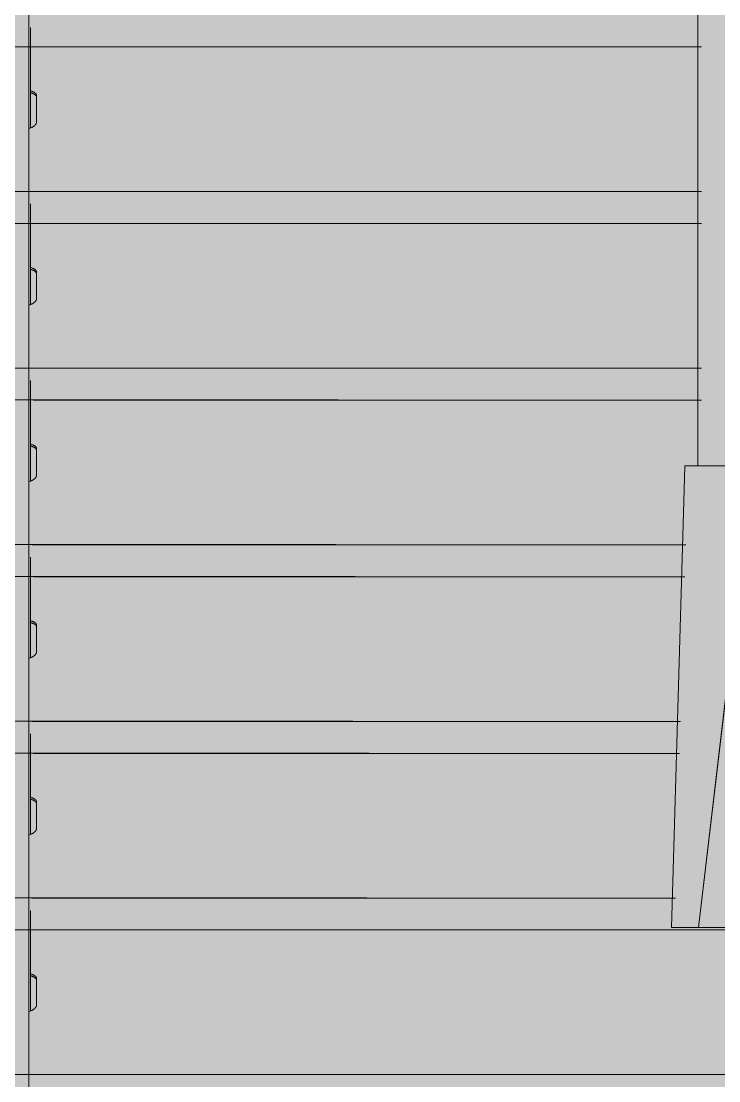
# Model space of a CAD drawing. Header units: millimetres. Extents: x 126 to 12547, y 1644 to 26714.
# Drawn here: x 1104.1 to 1153.5, y 25783.6 to 25858.6 of the extents above; entities that cross this region are included whole.
import ezdxf

# ---------------------------------------------------------------- set-up
doc = ezdxf.new("R2010")
doc.units = ezdxf.units.MM
doc.layers.add('cono piramide', color=4, linetype='Continuous')
for name, color, linetype, lineweight in [('F_ARREDI_pareti', 1, 'Continuous', 0), ('F_INFISSI', 4, 'Continuous', 5), ('F_MINERAL WALL', 6, 'Continuous', 5), ('F_Tendaggio', 252, 'Continuous', 5), ('F_VETRO', 140, 'Continuous', 5)]:
    doc.layers.add(name, color=color, linetype=linetype, lineweight=lineweight)

# ---------------------------------------------------------------- blocks, each defined once
blk = doc.blocks.new('TENDAGGIO_infisso piccolo_prospetto_fronte')
at = {"layer": 'F_Tendaggio'}
for p, q in [((734470.24, 513954.252), (734711.824, 513954.252)), ((734470.079, 513944.012), (734711.663, 513944.012)), ((734472.231, 513941.754), (734713.816, 513941.754)), ((734472.07, 513931.514), (734713.655, 513931.514)), ((734473.821, 513929.256), (734715.405, 513929.256)), ((734473.66, 513919.016), (734715.244, 513919.016)), ((734475.031, 513916.759), (734716.616, 513916.759)), ((734474.87, 513906.518), (734716.455, 513906.518)), ((734476.03, 513904.261), (734717.614, 513904.261)), ((734475.869, 513894.021), (734717.453, 513894.021)), ((734476.426, 513891.763), (734718.01, 513891.763)), ((734476.265, 513881.523), (734717.849, 513881.523))]:
    blk.add_line(p, q, dxfattribs=at)
for points in [[(734740.892, 513924.602), (734740.892, 514126.389)], [(734693.523, 513364.895), (734693.523, 514024.902)], [(734693.629, 513955.623), (734693.629, 513948.501)], [(734741.141, 513954.239), (734693.877, 513954.239)], [(734693.629, 513951.132), (734693.677, 513951.117), (734693.724, 513951.101), (734693.763, 513951.087), (734693.782, 513951.079), (734693.8, 513951.071), (734693.818, 513951.064), (734693.835, 513951.055), (734693.851, 513951.047), (734693.867, 513951.039), (734693.883, 513951.03), (734693.897, 513951.022), (734693.912, 513951.013), (734693.925, 513951.004), (734693.938, 513950.995), (734693.951, 513950.986), (734693.963, 513950.976), (734693.974, 513950.967), (734693.979, 513950.962), (734693.984, 513950.957), (734693.989, 513950.952), (734693.994, 513950.947), (734693.999, 513950.943), (734694.003, 513950.938), (734694.008, 513950.933), (734694.012, 513950.928), (734694.016, 513950.923), (734694.02, 513950.918), (734694.023, 513950.913), (734694.027, 513950.908), (734694.03, 513950.903), (734694.033, 513950.898), (734694.036, 513950.893), (734694.039, 513950.888), (734694.042, 513950.882), (734694.044, 513950.877), (734694.047, 513950.872), (734694.049, 513950.867), (734694.051, 513950.862), (734694.053, 513950.857), (734694.054, 513950.851), (734694.056, 513950.846), (734694.057, 513950.841), (734694.058, 513950.836), (734694.059, 513950.83), (734694.06, 513950.825), (734694.061, 513950.82), (734694.061, 513950.815), (734694.061, 513950.809), (734694.061, 513948.935)], [(734694.061, 513950.673), (734694.061, 513950.679), (734694.061, 513950.685), (734694.06, 513950.691), (734694.06, 513950.697), (734694.059, 513950.703), (734694.057, 513950.709), (734694.056, 513950.715), (734694.054, 513950.721), (734694.052, 513950.727), (734694.05, 513950.733), (734694.048, 513950.738), (734694.046, 513950.744), (734694.043, 513950.75), (734694.04, 513950.755), (734694.037, 513950.76), (734694.034, 513950.765), (734694.031, 513950.771), (734694.027, 513950.777), (734694.023, 513950.782), (734694.019, 513950.788), (734694.015, 513950.793), (734694.01, 513950.799), (734694.006, 513950.804), (734694.001, 513950.81), (734693.996, 513950.815), (734693.99, 513950.82), (734693.985, 513950.826), (734693.979, 513950.831), (734693.973, 513950.836), (734693.967, 513950.841), (734693.961, 513950.847), (734693.955, 513950.852), (734693.941, 513950.862), (734693.927, 513950.872), (734693.912, 513950.882), (734693.896, 513950.892), (734693.88, 513950.901), (734693.862, 513950.91), (734693.844, 513950.92), (734693.826, 513950.929), (734693.802, 513950.939), (734693.778, 513950.95), (734693.753, 513950.959), (734693.729, 513950.969), (734693.704, 513950.977), (734693.679, 513950.986), (734693.654, 513950.993), (734693.629, 513951.001)], [(734694.061, 513948.935), (734694.061, 513948.93), (734694.061, 513948.924), (734694.061, 513948.919), (734694.061, 513948.913), (734694.06, 513948.908), (734694.059, 513948.903), (734694.059, 513948.897), (734694.058, 513948.892), (734694.057, 513948.886), (734694.056, 513948.881), (734694.055, 513948.876), (734694.053, 513948.87), (734694.052, 513948.865), (734694.05, 513948.86), (734694.049, 513948.854), (734694.047, 513948.849), (734694.045, 513948.843), (734694.043, 513948.838), (734694.041, 513948.833), (734694.039, 513948.828), (734694.037, 513948.822), (734694.034, 513948.817), (734694.029, 513948.806), (734694.024, 513948.796), (734694.018, 513948.785), (734694.011, 513948.775), (734694.004, 513948.765), (734693.997, 513948.754), (734693.989, 513948.744), (734693.981, 513948.734), (734693.973, 513948.724), (734693.964, 513948.714), (734693.954, 513948.704), (734693.945, 513948.694), (734693.935, 513948.684), (734693.924, 513948.674), (734693.913, 513948.665), (734693.902, 513948.655), (734693.89, 513948.646), (734693.878, 513948.636), (734693.865, 513948.627), (734693.852, 513948.618), (734693.839, 513948.609), (734693.822, 513948.598), (734693.805, 513948.588), (734693.788, 513948.577), (734693.77, 513948.567), (734693.752, 513948.557), (734693.733, 513948.548), (734693.714, 513948.538), (734693.694, 513948.529), (734693.654, 513948.512), (734693.612, 513948.495), (734693.568, 513948.479), (734693.523, 513948.464)], [(734693.772, 513943.998), (734741.141, 513943.998)], [(734693.629, 513943.126), (734693.629, 513936.004)], [(734741.141, 513941.741), (734693.877, 513941.741)], [(734693.629, 513938.634), (734693.677, 513938.619), (734693.724, 513938.604), (734693.763, 513938.589), (734693.782, 513938.581), (734693.8, 513938.574), (734693.818, 513938.566), (734693.835, 513938.558), (734693.851, 513938.55), (734693.867, 513938.541), (734693.883, 513938.533), (734693.897, 513938.524), (734693.912, 513938.515), (734693.925, 513938.506), (734693.938, 513938.497), (734693.951, 513938.488), (734693.963, 513938.478), (734693.974, 513938.469), (734693.979, 513938.464), (734693.984, 513938.459), (734693.989, 513938.455), (734693.994, 513938.45), (734693.999, 513938.445), (734694.003, 513938.44), (734694.008, 513938.435), (734694.012, 513938.43), (734694.016, 513938.425), (734694.02, 513938.42), (734694.023, 513938.415), (734694.027, 513938.41), (734694.03, 513938.405), (734694.033, 513938.4), (734694.036, 513938.395), (734694.039, 513938.39), (734694.042, 513938.385), (734694.044, 513938.38), (734694.047, 513938.374), (734694.049, 513938.369), (734694.051, 513938.364), (734694.053, 513938.359), (734694.054, 513938.354), (734694.056, 513938.348), (734694.057, 513938.343), (734694.058, 513938.338), (734694.059, 513938.333), (734694.06, 513938.327), (734694.061, 513938.322), (734694.061, 513938.317), (734694.061, 513938.312), (734694.061, 513936.437)], [(734694.061, 513938.176), (734694.061, 513938.182), (734694.061, 513938.188), (734694.06, 513938.194), (734694.06, 513938.2), (734694.059, 513938.206), (734694.057, 513938.212), (734694.056, 513938.218), (734694.054, 513938.223), (734694.052, 513938.229), (734694.05, 513938.235), (734694.048, 513938.241), (734694.046, 513938.246), (734694.043, 513938.252), (734694.04, 513938.257), (734694.037, 513938.262), (734694.034, 513938.268), (734694.031, 513938.273), (734694.027, 513938.279), (734694.023, 513938.284), (734694.019, 513938.29), (734694.015, 513938.295), (734694.01, 513938.301), (734694.006, 513938.306), (734694.001, 513938.312), (734693.996, 513938.317), (734693.99, 513938.323), (734693.985, 513938.328), (734693.979, 513938.333), (734693.973, 513938.338), (734693.967, 513938.344), (734693.961, 513938.349), (734693.955, 513938.354), (734693.941, 513938.364), (734693.927, 513938.374), (734693.912, 513938.384), (734693.896, 513938.394), (734693.88, 513938.403), (734693.862, 513938.413), (734693.844, 513938.422), (734693.826, 513938.431), (734693.802, 513938.442), (734693.778, 513938.452), (734693.753, 513938.462), (734693.729, 513938.471), (734693.704, 513938.48), (734693.679, 513938.488), (734693.654, 513938.496), (734693.629, 513938.503)], [(734694.061, 513936.437), (734694.061, 513936.432), (734694.061, 513936.427), (734694.061, 513936.421), (734694.061, 513936.416), (734694.06, 513936.41), (734694.059, 513936.405), (734694.059, 513936.399), (734694.058, 513936.394), (734694.057, 513936.389), (734694.056, 513936.383), (734694.055, 513936.378), (734694.053, 513936.373), (734694.052, 513936.367), (734694.05, 513936.362), (734694.049, 513936.356), (734694.047, 513936.351), (734694.045, 513936.346), (734694.043, 513936.34), (734694.041, 513936.335), (734694.039, 513936.33), (734694.037, 513936.324), (734694.034, 513936.319), (734694.029, 513936.309), (734694.024, 513936.298), (734694.018, 513936.288), (734694.011, 513936.277), (734694.004, 513936.267), (734693.997, 513936.257), (734693.989, 513936.246), (734693.981, 513936.236), (734693.973, 513936.226), (734693.964, 513936.216), (734693.954, 513936.206), (734693.945, 513936.196), (734693.935, 513936.186), (734693.924, 513936.176), (734693.913, 513936.167), (734693.902, 513936.157), (734693.89, 513936.148), (734693.878, 513936.138), (734693.865, 513936.129), (734693.852, 513936.12), (734693.839, 513936.111), (734693.822, 513936.1), (734693.805, 513936.09), (734693.788, 513936.08), (734693.77, 513936.069), (734693.752, 513936.06), (734693.733, 513936.05), (734693.714, 513936.041), (734693.694, 513936.032), (734693.654, 513936.014), (734693.612, 513935.997), (734693.568, 513935.981), (734693.523, 513935.967)], [(734693.772, 513931.501), (734741.141, 513931.501)], [(734693.629, 513930.628), (734693.629, 513923.506)], [(734741.141, 513929.243), (734693.877, 513929.243)], [(734693.629, 513926.136), (734693.677, 513926.122), (734693.724, 513926.106), (734693.763, 513926.091), (734693.782, 513926.084), (734693.8, 513926.076), (734693.818, 513926.068), (734693.835, 513926.06), (734693.851, 513926.052), (734693.867, 513926.043), (734693.883, 513926.035), (734693.897, 513926.026), (734693.912, 513926.017), (734693.925, 513926.008), (734693.938, 513925.999), (734693.951, 513925.99), (734693.963, 513925.981), (734693.974, 513925.971), (734693.979, 513925.966), (734693.984, 513925.962), (734693.989, 513925.957), (734693.994, 513925.952), (734693.999, 513925.947), (734694.003, 513925.942), (734694.008, 513925.937), (734694.012, 513925.932), (734694.016, 513925.927), (734694.02, 513925.922), (734694.023, 513925.917), (734694.027, 513925.912), (734694.03, 513925.907), (734694.033, 513925.902), (734694.036, 513925.897), (734694.039, 513925.892), (734694.042, 513925.887), (734694.044, 513925.882), (734694.047, 513925.877), (734694.049, 513925.871), (734694.051, 513925.866), (734694.053, 513925.861), (734694.054, 513925.856), (734694.056, 513925.851), (734694.057, 513925.845), (734694.058, 513925.84), (734694.059, 513925.835), (734694.06, 513925.83), (734694.061, 513925.824), (734694.061, 513925.819), (734694.061, 513925.814), (734694.061, 513923.94)], [(734694.061, 513925.678), (734694.061, 513925.684), (734694.061, 513925.69), (734694.06, 513925.696), (734694.06, 513925.702), (734694.059, 513925.708), (734694.057, 513925.714), (734694.056, 513925.72), (734694.054, 513925.726), (734694.052, 513925.732), (734694.05, 513925.737), (734694.048, 513925.743), (734694.046, 513925.749), (734694.043, 513925.754), (734694.04, 513925.759), (734694.037, 513925.765), (734694.034, 513925.77), (734694.031, 513925.775), (734694.027, 513925.781), (734694.023, 513925.787), (734694.019, 513925.792), (734694.015, 513925.798), (734694.01, 513925.803), (734694.006, 513925.809), (734694.001, 513925.814), (734693.996, 513925.819), (734693.99, 513925.825), (734693.985, 513925.83), (734693.979, 513925.835), (734693.973, 513925.841), (734693.967, 513925.846), (734693.961, 513925.851), (734693.955, 513925.856), (734693.941, 513925.866), (734693.927, 513925.876), (734693.912, 513925.886), (734693.896, 513925.896), (734693.88, 513925.906), (734693.862, 513925.915), (734693.844, 513925.924), (734693.826, 513925.933), (734693.802, 513925.944), (734693.778, 513925.954), (734693.753, 513925.964), (734693.729, 513925.973), (734693.704, 513925.982), (734693.679, 513925.99), (734693.654, 513925.998), (734693.629, 513926.005)], [(734694.061, 513923.94), (734694.061, 513923.934), (734694.061, 513923.929), (734694.061, 513923.923), (734694.061, 513923.918), (734694.06, 513923.913), (734694.059, 513923.907), (734694.059, 513923.902), (734694.058, 513923.896), (734694.057, 513923.891), (734694.056, 513923.886), (734694.055, 513923.88), (734694.053, 513923.875), (734694.052, 513923.869), (734694.05, 513923.864), (734694.049, 513923.859), (734694.047, 513923.853), (734694.045, 513923.848), (734694.043, 513923.843), (734694.041, 513923.837), (734694.039, 513923.832), (734694.037, 513923.827), (734694.034, 513923.821), (734694.029, 513923.811), (734694.024, 513923.8), (734694.018, 513923.79), (734694.011, 513923.779), (734694.004, 513923.769), (734693.997, 513923.759), (734693.989, 513923.749), (734693.981, 513923.738), (734693.973, 513923.728), (734693.964, 513923.718), (734693.954, 513923.708), (734693.945, 513923.698), (734693.935, 513923.688), (734693.924, 513923.679), (734693.913, 513923.669), (734693.902, 513923.66), (734693.89, 513923.65), (734693.878, 513923.641), (734693.865, 513923.631), (734693.852, 513923.622), (734693.839, 513923.613), (734693.822, 513923.602), (734693.805, 513923.592), (734693.788, 513923.582), (734693.77, 513923.572), (734693.752, 513923.562), (734693.733, 513923.552), (734693.714, 513923.543), (734693.694, 513923.534), (734693.654, 513923.516), (734693.612, 513923.499), (734693.568, 513923.484), (734693.523, 513923.469)], [(734739.969, 513924.558), (734739.009, 513891.915)], [(734739.971, 513924.602), (734739.969, 513924.558)], [(734739.971, 513924.602), (734744.767, 513924.602)], [(734744.788, 513924.602), (734740.936, 513891.915)], [(734740.936, 513891.915), (734744.777, 513924.602)], [(734693.772, 513919.003), (734740.029, 513919.003)], [(734693.629, 513918.13), (734693.629, 513911.008)], [(734739.962, 513916.746), (734693.877, 513916.746)], [(734693.629, 513913.638), (734693.677, 513913.624), (734693.724, 513913.608), (734693.763, 513913.594), (734693.782, 513913.586), (734693.8, 513913.578), (734693.818, 513913.57), (734693.835, 513913.562), (734693.851, 513913.554), (734693.867, 513913.546), (734693.883, 513913.537), (734693.897, 513913.528), (734693.912, 513913.52), (734693.925, 513913.511), (734693.938, 513913.502), (734693.951, 513913.492), (734693.963, 513913.483), (734693.974, 513913.474), (734693.979, 513913.469), (734693.984, 513913.464), (734693.989, 513913.459), (734693.994, 513913.454), (734693.999, 513913.449), (734694.003, 513913.444), (734694.008, 513913.44), (734694.012, 513913.435), (734694.016, 513913.43), (734694.02, 513913.425), (734694.023, 513913.42), (734694.027, 513913.415), (734694.03, 513913.41), (734694.033, 513913.404), (734694.036, 513913.399), (734694.039, 513913.394), (734694.042, 513913.389), (734694.044, 513913.384), (734694.047, 513913.379), (734694.049, 513913.374), (734694.051, 513913.369), (734694.053, 513913.363), (734694.054, 513913.358), (734694.056, 513913.353), (734694.057, 513913.348), (734694.058, 513913.342), (734694.059, 513913.337), (734694.06, 513913.332), (734694.061, 513913.327), (734694.061, 513913.321), (734694.061, 513913.316), (734694.061, 513911.442)], [(734694.061, 513913.18), (734694.061, 513913.186), (734694.061, 513913.192), (734694.06, 513913.198), (734694.06, 513913.204), (734694.059, 513913.21), (734694.057, 513913.216), (734694.056, 513913.222), (734694.054, 513913.228), (734694.052, 513913.234), (734694.05, 513913.24), (734694.048, 513913.245), (734694.046, 513913.251), (734694.043, 513913.256), (734694.04, 513913.262), (734694.037, 513913.267), (734694.034, 513913.272), (734694.031, 513913.278), (734694.027, 513913.283), (734694.023, 513913.289), (734694.019, 513913.294), (734694.015, 513913.3), (734694.01, 513913.305), (734694.006, 513913.311), (734694.001, 513913.316), (734693.996, 513913.322), (734693.99, 513913.327), (734693.985, 513913.332), (734693.979, 513913.338), (734693.973, 513913.343), (734693.967, 513913.348), (734693.961, 513913.353), (734693.955, 513913.358), (734693.941, 513913.369), (734693.927, 513913.379), (734693.912, 513913.389), (734693.896, 513913.398), (734693.88, 513913.408), (734693.862, 513913.417), (734693.844, 513913.426), (734693.826, 513913.435), (734693.802, 513913.446), (734693.778, 513913.456), (734693.753, 513913.466), (734693.729, 513913.475), (734693.704, 513913.484), (734693.679, 513913.492), (734693.654, 513913.5), (734693.629, 513913.507)], [(734694.061, 513911.442), (734694.061, 513911.436), (734694.061, 513911.431), (734694.061, 513911.426), (734694.061, 513911.42), (734694.06, 513911.415), (734694.059, 513911.409), (734694.059, 513911.404), (734694.058, 513911.399), (734694.057, 513911.393), (734694.056, 513911.388), (734694.055, 513911.382), (734694.053, 513911.377), (734694.052, 513911.372), (734694.05, 513911.366), (734694.049, 513911.361), (734694.047, 513911.356), (734694.045, 513911.35), (734694.043, 513911.345), (734694.041, 513911.34), (734694.039, 513911.334), (734694.037, 513911.329), (734694.034, 513911.324), (734694.029, 513911.313), (734694.024, 513911.303), (734694.018, 513911.292), (734694.011, 513911.282), (734694.004, 513911.271), (734693.997, 513911.261), (734693.989, 513911.251), (734693.981, 513911.241), (734693.973, 513911.231), (734693.964, 513911.22), (734693.954, 513911.21), (734693.945, 513911.201), (734693.935, 513911.191), (734693.924, 513911.181), (734693.913, 513911.171), (734693.902, 513911.162), (734693.89, 513911.152), (734693.878, 513911.143), (734693.865, 513911.134), (734693.852, 513911.124), (734693.839, 513911.115), (734693.822, 513911.105), (734693.805, 513911.094), (734693.788, 513911.084), (734693.77, 513911.074), (734693.752, 513911.064), (734693.733, 513911.055), (734693.714, 513911.045), (734693.694, 513911.036), (734693.654, 513911.018), (734693.612, 513911.002), (734693.568, 513910.986), (734693.523, 513910.971)], [(734693.772, 513906.505), (734739.661, 513906.505)], [(734693.629, 513905.632), (734693.629, 513898.511)], [(734739.595, 513904.248), (734693.877, 513904.248)], [(734693.629, 513901.141), (734693.677, 513901.126), (734693.724, 513901.11), (734693.763, 513901.096), (734693.782, 513901.088), (734693.8, 513901.081), (734693.818, 513901.073), (734693.835, 513901.065), (734693.851, 513901.056), (734693.867, 513901.048), (734693.883, 513901.039), (734693.897, 513901.031), (734693.912, 513901.022), (734693.925, 513901.013), (734693.938, 513901.004), (734693.951, 513900.995), (734693.963, 513900.985), (734693.974, 513900.976), (734693.979, 513900.971), (734693.984, 513900.966), (734693.989, 513900.961), (734693.994, 513900.957), (734693.999, 513900.952), (734694.003, 513900.947), (734694.008, 513900.942), (734694.012, 513900.937), (734694.016, 513900.932), (734694.02, 513900.927), (734694.023, 513900.922), (734694.027, 513900.917), (734694.03, 513900.912), (734694.033, 513900.907), (734694.036, 513900.902), (734694.039, 513900.897), (734694.042, 513900.891), (734694.044, 513900.886), (734694.047, 513900.881), (734694.049, 513900.876), (734694.051, 513900.871), (734694.053, 513900.866), (734694.054, 513900.86), (734694.056, 513900.855), (734694.057, 513900.85), (734694.058, 513900.845), (734694.059, 513900.839), (734694.06, 513900.834), (734694.061, 513900.829), (734694.061, 513900.824), (734694.061, 513900.818), (734694.061, 513898.944)], [(734694.061, 513900.682), (734694.061, 513900.688), (734694.061, 513900.694), (734694.06, 513900.7), (734694.06, 513900.706), (734694.059, 513900.712), (734694.057, 513900.718), (734694.056, 513900.724), (734694.054, 513900.73), (734694.052, 513900.736), (734694.05, 513900.742), (734694.048, 513900.748), (734694.046, 513900.753), (734694.043, 513900.759), (734694.04, 513900.764), (734694.037, 513900.769), (734694.034, 513900.774), (734694.031, 513900.78), (734694.027, 513900.786), (734694.023, 513900.791), (734694.019, 513900.797), (734694.015, 513900.802), (734694.01, 513900.808), (734694.006, 513900.813), (734694.001, 513900.819), (734693.996, 513900.824), (734693.99, 513900.829), (734693.985, 513900.835), (734693.979, 513900.84), (734693.973, 513900.845), (734693.967, 513900.85), (734693.961, 513900.856), (734693.955, 513900.861), (734693.941, 513900.871), (734693.927, 513900.881), (734693.912, 513900.891), (734693.896, 513900.901), (734693.88, 513900.91), (734693.862, 513900.92), (734693.844, 513900.929), (734693.826, 513900.938), (734693.802, 513900.948), (734693.778, 513900.959), (734693.753, 513900.968), (734693.729, 513900.978), (734693.704, 513900.986), (734693.679, 513900.995), (734693.654, 513901.002), (734693.629, 513901.01)], [(734694.061, 513898.944), (734694.061, 513898.939), (734694.061, 513898.933), (734694.061, 513898.928), (734694.061, 513898.922), (734694.06, 513898.917), (734694.059, 513898.912), (734694.059, 513898.906), (734694.058, 513898.901), (734694.057, 513898.895), (734694.056, 513898.89), (734694.055, 513898.885), (734694.053, 513898.879), (734694.052, 513898.874), (734694.05, 513898.869), (734694.049, 513898.863), (734694.047, 513898.858), (734694.045, 513898.853), (734694.043, 513898.847), (734694.041, 513898.842), (734694.039, 513898.837), (734694.037, 513898.831), (734694.034, 513898.826), (734694.029, 513898.815), (734694.024, 513898.805), (734694.018, 513898.794), (734694.011, 513898.784), (734694.004, 513898.774), (734693.997, 513898.763), (734693.989, 513898.753), (734693.981, 513898.743), (734693.973, 513898.733), (734693.964, 513898.723), (734693.954, 513898.713), (734693.945, 513898.703), (734693.935, 513898.693), (734693.924, 513898.683), (734693.913, 513898.674), (734693.902, 513898.664), (734693.89, 513898.655), (734693.878, 513898.645), (734693.865, 513898.636), (734693.852, 513898.627), (734693.839, 513898.618), (734693.822, 513898.607), (734693.805, 513898.597), (734693.788, 513898.586), (734693.77, 513898.576), (734693.752, 513898.566), (734693.733, 513898.557), (734693.714, 513898.547), (734693.694, 513898.538), (734693.654, 513898.521), (734693.612, 513898.504), (734693.568, 513898.488), (734693.523, 513898.473)], [(734693.772, 513894.008), (734739.294, 513894.008)], [(734693.629, 513893.135), (734693.629, 513886.013)], [(734793.741, 513891.75), (734687.498, 513891.75)], [(734739.009, 513891.915), (734740.936, 513891.915)], [(734748.619, 513891.915), (734740.936, 513891.915)], [(734693.629, 513888.643), (734693.677, 513888.628), (734693.724, 513888.613), (734693.763, 513888.598), (734693.782, 513888.591), (734693.8, 513888.583), (734693.818, 513888.575), (734693.835, 513888.567), (734693.851, 513888.559), (734693.867, 513888.55), (734693.883, 513888.542), (734693.897, 513888.533), (734693.912, 513888.524), (734693.925, 513888.515), (734693.938, 513888.506), (734693.951, 513888.497), (734693.963, 513888.488), (734693.974, 513888.478), (734693.979, 513888.473), (734693.984, 513888.468), (734693.989, 513888.464), (734693.994, 513888.459), (734693.999, 513888.454), (734694.003, 513888.449), (734694.008, 513888.444), (734694.012, 513888.439), (734694.016, 513888.434), (734694.02, 513888.429), (734694.023, 513888.424), (734694.027, 513888.419), (734694.03, 513888.414), (734694.033, 513888.409), (734694.036, 513888.404), (734694.039, 513888.399), (734694.042, 513888.394), (734694.044, 513888.389), (734694.047, 513888.383), (734694.049, 513888.378), (734694.051, 513888.373), (734694.053, 513888.368), (734694.054, 513888.363), (734694.056, 513888.357), (734694.057, 513888.352), (734694.058, 513888.347), (734694.059, 513888.342), (734694.06, 513888.336), (734694.061, 513888.331), (734694.061, 513888.326), (734694.061, 513888.321), (734694.061, 513886.446)], [(734694.061, 513888.185), (734694.061, 513888.191), (734694.061, 513888.197), (734694.06, 513888.203), (734694.06, 513888.209), (734694.059, 513888.215), (734694.057, 513888.221), (734694.056, 513888.227), (734694.054, 513888.232), (734694.052, 513888.238), (734694.05, 513888.244), (734694.048, 513888.25), (734694.046, 513888.255), (734694.043, 513888.261), (734694.04, 513888.266), (734694.037, 513888.272), (734694.034, 513888.277), (734694.031, 513888.282), (734694.027, 513888.288), (734694.023, 513888.293), (734694.019, 513888.299), (734694.015, 513888.304), (734694.01, 513888.31), (734694.006, 513888.315), (734694.001, 513888.321), (734693.996, 513888.326), (734693.99, 513888.332), (734693.985, 513888.337), (734693.979, 513888.342), (734693.973, 513888.347), (734693.967, 513888.353), (734693.961, 513888.358), (734693.955, 513888.363), (734693.941, 513888.373), (734693.927, 513888.383), (734693.912, 513888.393), (734693.896, 513888.403), (734693.88, 513888.412), (734693.862, 513888.422), (734693.844, 513888.431), (734693.826, 513888.44), (734693.802, 513888.451), (734693.778, 513888.461), (734693.753, 513888.471), (734693.729, 513888.48), (734693.704, 513888.489), (734693.679, 513888.497), (734693.654, 513888.505), (734693.629, 513888.512)], [(734694.061, 513886.446), (734694.061, 513886.441), (734694.061, 513886.436), (734694.061, 513886.43), (734694.061, 513886.425), (734694.06, 513886.419), (734694.059, 513886.414), (734694.059, 513886.409), (734694.058, 513886.403), (734694.057, 513886.398), (734694.056, 513886.392), (734694.055, 513886.387), (734694.053, 513886.382), (734694.052, 513886.376), (734694.05, 513886.371), (734694.049, 513886.366), (734694.047, 513886.36), (734694.045, 513886.355), (734694.043, 513886.349), (734694.041, 513886.344), (734694.039, 513886.339), (734694.037, 513886.334), (734694.034, 513886.328), (734694.029, 513886.318), (734694.024, 513886.307), (734694.018, 513886.297), (734694.011, 513886.286), (734694.004, 513886.276), (734693.997, 513886.266), (734693.989, 513886.255), (734693.981, 513886.245), (734693.973, 513886.235), (734693.964, 513886.225), (734693.954, 513886.215), (734693.945, 513886.205), (734693.935, 513886.195), (734693.924, 513886.186), (734693.913, 513886.176), (734693.902, 513886.166), (734693.89, 513886.157), (734693.878, 513886.147), (734693.865, 513886.138), (734693.852, 513886.129), (734693.839, 513886.12), (734693.822, 513886.109), (734693.805, 513886.099), (734693.788, 513886.089), (734693.77, 513886.079), (734693.752, 513886.069), (734693.733, 513886.059), (734693.714, 513886.05), (734693.694, 513886.041), (734693.654, 513886.023), (734693.612, 513886.006), (734693.568, 513885.99), (734693.523, 513885.976)], [(734687.392, 513881.51), (734793.74, 513881.51)]]:
    blk.add_lwpolyline(points, dxfattribs=at)
blk = doc.blocks.new('INFISSO L.400 MM_prospetto_fronte')
at = {"layer": 'F_VETRO', "transparency": 33554579}
h = blk.add_hatch(color=153, dxfattribs=at)
h.dxf.hatch_style = 1
h.set_gradient(color1=(102, 153, 204), color2=(251, 252, 254), rotation=45, one_color=1, tint=0.994624)
h.paths.add_polyline_path([(-15858.477, 12715.626), (-16258.477, 12715.626), (-16258.477, 11495.626), (-15858.477, 11495.626)])
blk = doc.blocks.new('RIV.to_pareti e soffitto_slider_armadiature_camera master_sez.......')
at = {"layer": 'F_INFISSI', "true_color": 0x636466}
h = blk.add_hatch(color=251, dxfattribs=at)
h.dxf.hatch_style = 1
h.paths.add_polyline_path([(734352.116, 514201.277), (734352.116, 512921.277), (734812.116, 512921.277), (734812.116, 514201.277)])
h.paths.add_polyline_path([(734382.116, 514171.277), (734782.116, 514171.277), (734782.116, 512951.277), (734382.116, 512951.277)], flags=16)
at = {"layer": 'F_MINERAL WALL', "true_color": 0x636466, "transparency": 33554559}
h = blk.add_hatch(dxfattribs=at)
h.set_pattern_fill('AR-SAND', color=251)
h.set_pattern_definition([(37.5, (2500, 0), (-1.6000313, 48.9413237), [0, -38.608, 0, -43.18, 0, -41.275]), (7.5, (2500, 0), (44.9523283, 71.68251), [0, -20.828, 0, -34.798, 0, -13.335]), (327.5, (2468.76, 0), (79.099237, 0.1437185), [0, -12.7, 0, -45.72, 0, -59.69]), (317.5, (2468.76, 0), (76.355645, 22.2929323), [0, -6.35, 0, -29.972, 0, -34.29])])
h.paths.add_polyline_path([(733693.124, 514601.278), (733693.124, 512521.278), (734878.124, 512521.278), (734878.124, 514601.278)])
h.paths.add_polyline_path([(734822.116, 514211.277), (734822.116, 512911.277), (734342.116, 512911.277), (734342.116, 514211.277)], flags=16)
at = {"color": 1}
blk.add_blockref('INFISSO L.400 MM_prospetto_fronte', (750640.594, 501455.651), dxfattribs=at)
at = {"layer": 'cono piramide', "color": 2, "lineweight": 5}
blk.add_blockref('TENDAGGIO_infisso piccolo_prospetto_fronte', (-21.487, -10.001), dxfattribs=at)

msp = doc.modelspace()

# ---------------------------------------------------------------- block references
at = {"layer": 'F_ARREDI_pareti', "color": 2, "lineweight": 5}
msp.add_blockref('RIV.to_pareti e soffitto_slider_armadiature_camera master_sez.......', (-733567.336, -488087.481), dxfattribs=at)

doc.saveas('drawing.dxf')
